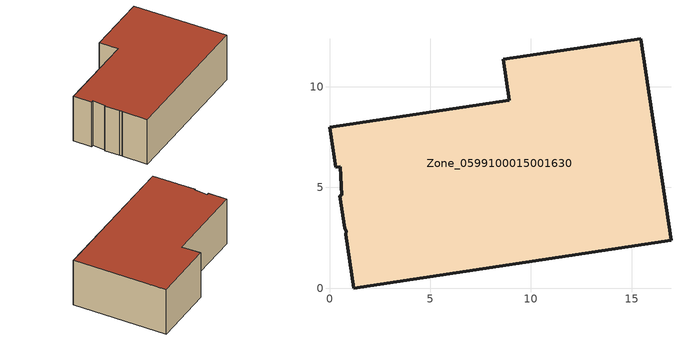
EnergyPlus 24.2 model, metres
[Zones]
Zone_0599100015001630
 floor ground (C_G): 16.96,2.37 1.21,0 0.8,2.67 0.83,2.82 0.76,2.98 0.51,4.6 0.62,4.62 0.53,6.04 0.3,6.01 0,7.98 8.93,9.32 8.62,11.36 15.46,12.38 z1.03
 wall outside (C_F): 1.21,0 16.96,2.37 15.46,12.38 8.62,11.36 8.93,9.32 0,7.98 0.3,6.01 0.53,6.04 0.62,4.62 0.51,4.6 0.76,2.98 0.83,2.82 0.8,2.67 1.21,0 z1.03:6.23
 roof outside (C_R): 0.76,2.98 0.83,2.82 0.8,2.67 1.21,0 16.96,2.37 15.46,12.38 8.62,11.36 8.93,9.32 0,7.98 0.3,6.01 0.53,6.04 0.62,4.62 0.51,4.6 z6.23
[BUILDING]
Pand.0599100015001630: North Axis=0; Terrain=City; Loads Convergence Tolerance Value=0.04; Temperature Convergence Tolerance Value=0.4; Solar Distribution=FullExterior; Maximum Number of Warmup Days=25; Minimum Number of Warmup Days=1
[Site:Location]
Rotterdam.The.Hague.AP_ZH_NLD Design_Conditions: Latitude=51.96; Longitude=4.45; Time Zone=1; Elevation=-4.5
[SITE:GROUNDTEMPERATURE:BUILDINGSURFACE]
18, 18, 18, 18, 18, 18, 18, 18, 18, 18, 18, 18
[MATERIAL] Thermal Absorptance=0.9; Solar Absorptance=0.7; Visible Absorptance=0.7
Name | Roughness | Thickness | Conductivity | Density | Specific Heat
G.D.1965-1974 | MediumSmooth | 0.15 | 0.882353 | 540 | 1210
F.D.1965-1974 | Rough | 0.3 | 0.697674 | 1920 | 840
R.D.1965-1974 | MediumRough | 0.2 | 0.232558 | 1500 | 1000
[CONSTRUCTION]
C_G: G.D.1965-1974
C_F: F.D.1965-1974
C_R: R.D.1965-1974
[ZONE]
Zone_0599100015001630: Type=1; Multiplier=1; Ceiling Height=Autocalculate; Volume=Autocalculate; Floor Area=autocalculate; Part of Total Floor Area=Yes
[ZONEINFILTRATION:DESIGNFLOWRATE]
Infil_Zone_0599100015001630: Zone or ZoneList or Space or SpaceList=Zone_0599100015001630; Schedule=AlwaysOn; Design Flow Rate Calculation Method=Flow/Area; Flow Rate per Floor Area=0.0042; Constant Term Coefficient=1; Temperature Term Coefficient=0; Velocity Term Coefficient=0; Velocity Squared Term Coefficient=0
[HVACTEMPLATE:ZONE:IDEALLOADSAIRSYSTEM]
Zone_0599100015001630: Maximum Heating Supply Air Temperature=50; Minimum Cooling Supply Air Temperature=13; Maximum Heating Supply Air Humidity Ratio=0.0156; Minimum Cooling Supply Air Humidity Ratio=0.0077; Heating Limit=NoLimit; Cooling Limit=NoLimit; Dehumidification Control Type=ConstantSensibleHeatRatio; Cooling Sensible Heat Ratio=0.7; Dehumidification Setpoint=60; Humidification Control Type=None; Humidification Setpoint=30; Outdoor Air Method=None; Outdoor Air Flow Rate per Person=0.00944; Outdoor Air Flow Rate per Zone Floor Area=0; Outdoor Air Flow Rate per Zone=0; Demand Controlled Ventilation Type=None; Outdoor Air Economizer Type=NoEconomizer; Heat Recovery Type=None; Sensible Heat Recovery Effectiveness=0.7; Latent Heat Recovery Effectiveness=0.65
[ZONECONTROL:THERMOSTAT]
ThermostatControl_Zone_0599100015001630: Zone or ZoneList=Zone_0599100015001630; Control Type Schedule=DualSetpointControlType; Control 1=Thermostat_Zone_0599100015001630; Temperature Difference Between Cutout And Setpoint=0
[THERMOSTATSETPOINT:DUALSETPOINT]
Thermostat_Zone_0599100015001630: Heating Setpoint Temperature Schedule=HeatingSetpoint_Zone_0599100015001630; Cooling Setpoint Temperature Schedule=CoolingSetpoint_Zone_0599100015001630
[SCHEDULE:COMPACT]
HeatingSetpoint_Zone_0599100015001630: Through: 12/31, For: AllDays, Until: 24:00, 21
CoolingSetpoint_Zone_0599100015001630: Through: 12/31, For: AllDays, Until: 24:00, 24
DualSetpointControlType: Through: 12/31, For: AllDays, Until: 24:00, 4
AlwaysOn: Through: 12/31, For: AllDays, Until: 24:00, 1
